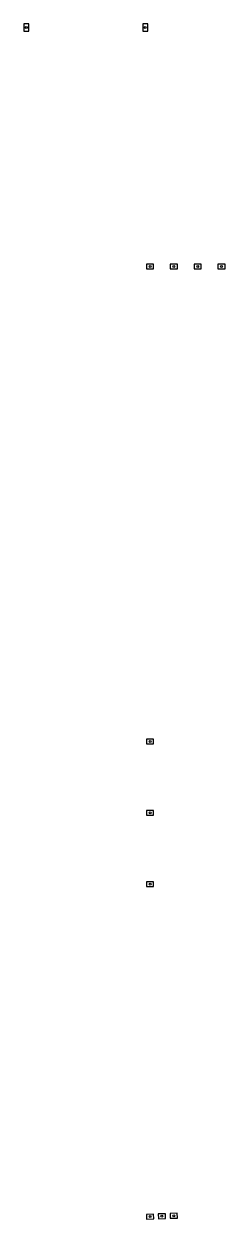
# Model space of a CAD drawing. Header units: millimetres. Extents: x -517 to 328, y -3 to 5028.
import ezdxf

# ---------------------------------------------------------------- set-up
doc = ezdxf.new("R2010")
doc.units = ezdxf.units.MM

# ---------------------------------------------------------------- blocks, each defined once
blk = doc.blocks.new('TILE', base_point=(2, 3))
blk.add_lwpolyline([(0, 0), (30, 0), (30, 20), (0, 20)], close=True)
blk.add_circle((15, 10), 4)
blk = doc.blocks.new('COLUMN')
at = {"row_count": 2, "column_count": 1, "row_spacing": 500, "column_spacing": 0}
blk.add_blockref('TILE', (0, 0), dxfattribs=at)

msp = doc.modelspace()

# ---------------------------------------------------------------- block references
at = {"rotation": 90}
msp.add_blockref('COLUMN', (0, 5000), dxfattribs=at)
for p, row_count, column_count, row_spacing, column_spacing in [((0, 4000), 1, 4, 10, 100), ((0, 2000), 3, 1, -300, 0)]:
    msp.add_blockref('TILE', p, dxfattribs=dict(row_count=row_count, column_count=column_count, row_spacing=row_spacing, column_spacing=column_spacing))
at = {"rotation": 2, "row_count": 5, "column_count": 3, "row_spacing": 0, "column_spacing": 50}
msp.add_blockref('TILE', (0, 0), dxfattribs=at)

doc.saveas('drawing.dxf')
